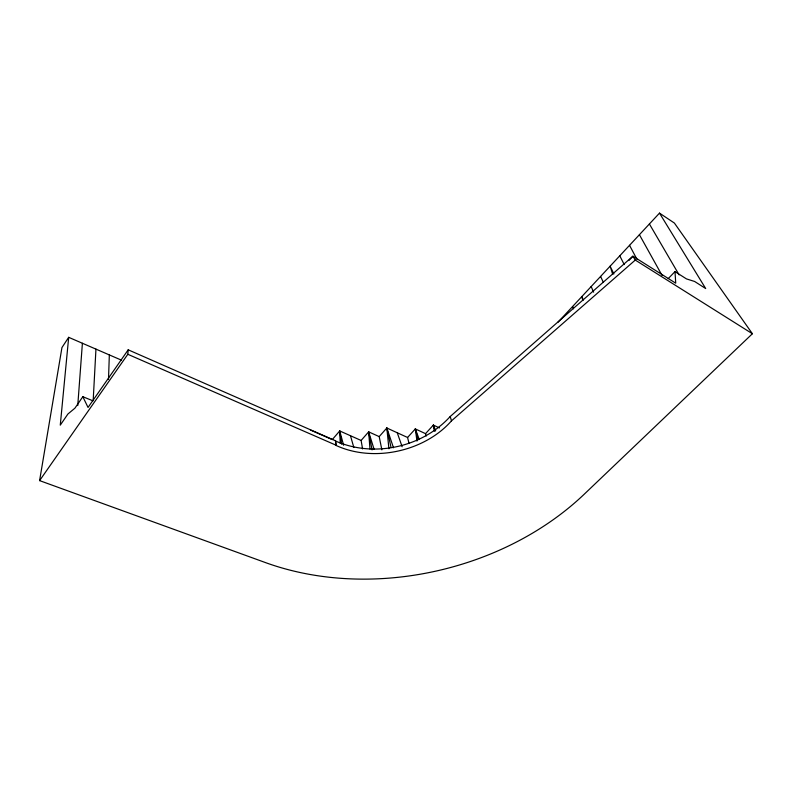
<?xml version="1.0" encoding="UTF-8"?>
<svg xmlns="http://www.w3.org/2000/svg" width="792" height="792" viewBox="0 0 792 792"><rect width="100%" height="100%" fill="white"/><g stroke="black" fill="none" stroke-linecap="round" stroke-linejoin="round"><path stroke-width="1.19" d="M108.504 379.427L109.336 354.905M93.179 400.524L95.951 349.114M77.755 405.573L82.398 343.253M557.746 322.483L659.498 213.117L674.378 223.047L752.4 333.739L584.288 494.158A257.618 195.287 -13.4 0 1 265.468 562.587L39.6 480.615L127.819 354.281L128.195 349.817L335.511 440.778L336.055 445.441L335.511 440.778M121.443 360.152L68.686 337.323L60.271 425.146L67.924 413.998L74.913 408.187L82.833 396.703L93.011 400.861M39.6 480.615L61.954 347.559L68.686 337.323M128.195 349.817L88.041 407.454L82.833 396.703M362.587 448.935L361.112 440.461L339.718 430.947L332.274 439.6L310.424 430.016M361.112 440.461L368.656 431.858L379.19 436.61L381.873 449.856M379.19 436.61L386.833 427.997L407.573 437.481L409.038 443.47M407.573 437.481L415.325 428.918L425.532 433.66L426.185 436.036M425.532 433.66L433.373 425.076L439.441 427.928M628.818 260.558L632.907 256.192L675.724 283.19L675.012 271.607L686.456 278.903L694.614 281.467L705.692 288.545L659.498 213.117M668.24 278.586L675.012 271.607M752.4 333.739L635.283 260.073L632.907 256.192L450.212 416.503C422.136 447.44 373.596 457.964 335.363 440.956M336.055 445.441A84.15 64.142 -12.6 0 0 451.48 420.859L635.283 260.073M127.819 354.281L336.204 445.272M649.4 223.978L679.11 274.873M639.411 234.709L662.092 275.477M629.541 245.322L637.016 259.42M619.78 255.816L624.215 264.577M613.869 273.933L610.127 266.181L612.701 274.349M600.593 276.438L603.167 281.982M591.159 286.575L593.634 292.169M583.259 299.98L581.833 296.594L582.744 300.158M434.333 431.125L433.373 425.076L435.649 430.759M572.606 306.504L573.517 308.811M416.978 441.075L415.325 428.918L419.225 439.342M397.257 432.769L402.138 446.738M388.912 448.767L386.833 427.997L393.505 447.787M369.983 449.064L368.656 431.858L374.131 449.42M450.212 416.503L451.48 420.859M433.373 425.076L435.065 430.987M350.47 435.729L353.836 447.5M340.213 443.302L339.718 430.947L343.629 445.262M415.325 428.918L418.087 439.619M386.833 427.997L391.01 447.302M368.656 431.858L372.052 449.896M339.718 430.947L341.659 444.243"/></g></svg>
